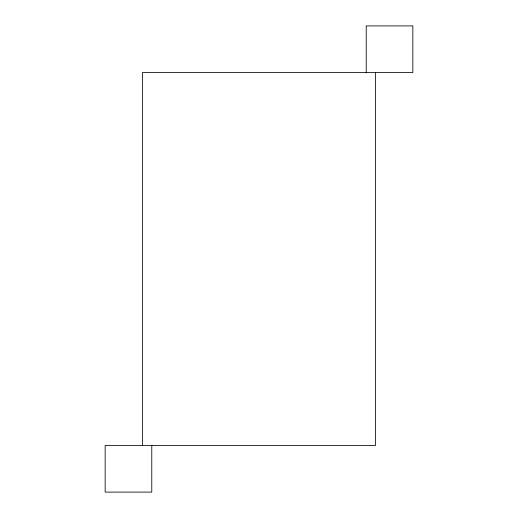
<?xml version="1.0" encoding="UTF-8"?>
<svg xmlns="http://www.w3.org/2000/svg" width="518" height="518" viewBox="0 0 518 518"><rect width="100%" height="100%" fill="white"/><g stroke="black" fill="none" stroke-linecap="round" stroke-linejoin="round"><path stroke-width="0.78" d="M375.55 72.52L375.55 445.48L105.154 445.48L105.154 492.1L151.774 492.1L151.774 445.169M366.226 72.831L366.226 25.9L412.846 25.9L412.846 72.52L142.45 72.52L142.45 445.48"/></g></svg>
